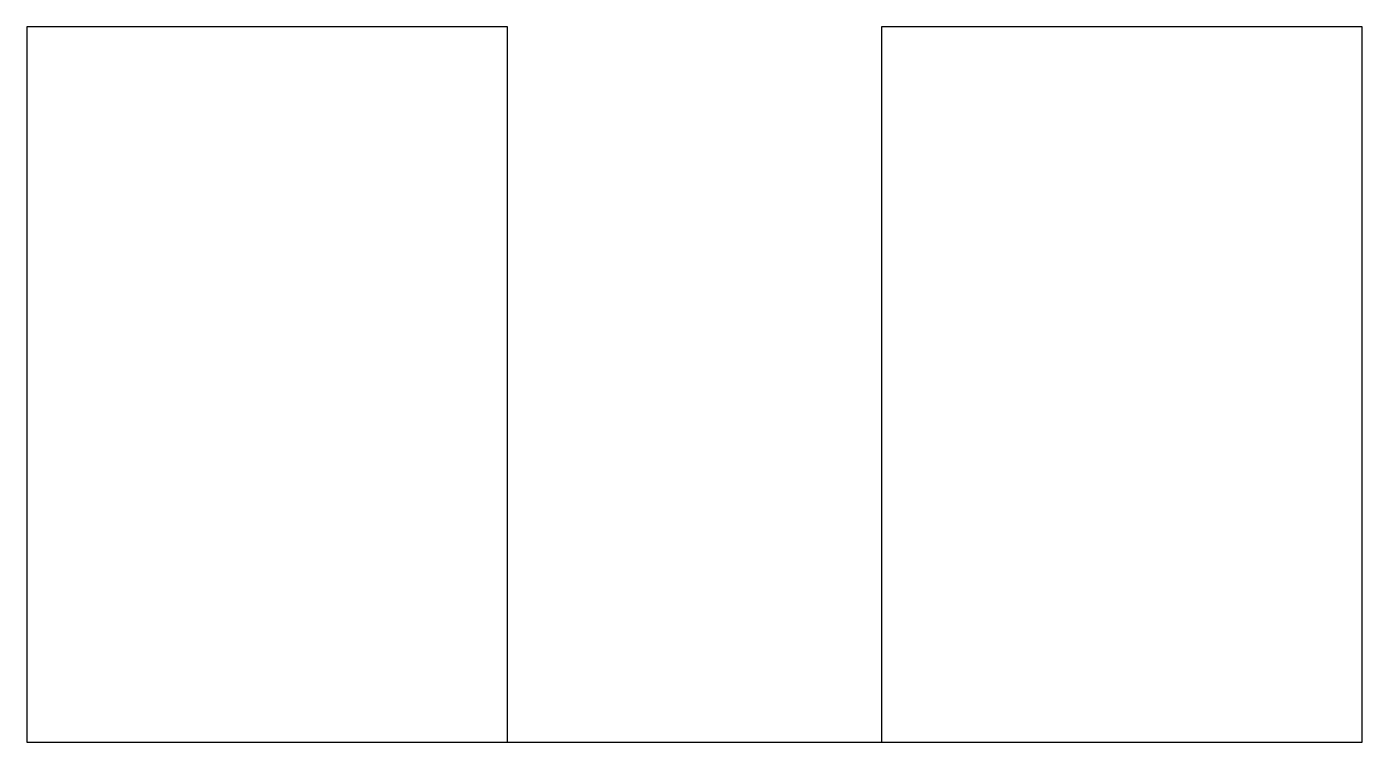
# Model space of a CAD drawing. Header units: millimetres. Extents: x 0 to 625, y 0 to 335.
import ezdxf

# ---------------------------------------------------------------- set-up
doc = ezdxf.new("R2010")
doc.units = ezdxf.units.MM
doc.layers.add('COT', color=7, linetype='Continuous')

msp = doc.modelspace()

# ---------------------------------------------------------------- linework, layer by layer
at = {"layer": 'COT'}
msp.add_line((225, 0), (400, 0), dxfattribs=at)
for points in [[(0, 0), (225, 0), (225, 335), (0, 335)], [(400, 0), (625, 0), (625, 335), (400, 335)]]:
    msp.add_lwpolyline(points, close=True, dxfattribs=at)

doc.saveas('drawing.dxf')
